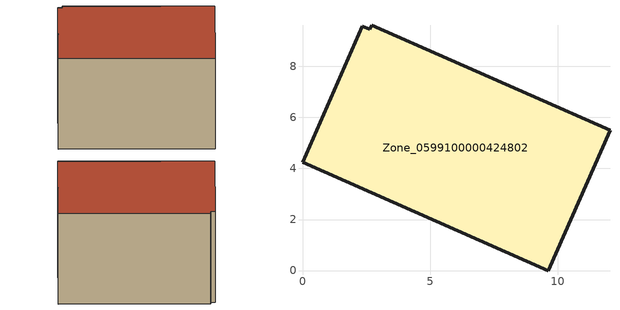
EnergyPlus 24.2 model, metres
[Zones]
Zone_0599100000424802
 floor ground (C_G): 2.63,9.46 2.71,9.61 12.05,5.49 9.64,0 0,4.24 2.35,9.58 z0
 wall outside (C_F): 0,4.24 9.64,0 12.05,5.49 2.71,9.61 2.63,9.46 2.35,9.58 0,4.24 z0:7.46
 roof outside (C_R): 2.71,9.61 2.63,9.46 2.35,9.58 0,4.24 9.64,0 12.05,5.49 z7.46
[BUILDING]
Pand.0599100000424802: North Axis=0; Terrain=City; Loads Convergence Tolerance Value=0.04; Temperature Convergence Tolerance Value=0.4; Solar Distribution=FullExterior; Maximum Number of Warmup Days=25; Minimum Number of Warmup Days=1
[Site:Location]
Rotterdam.The.Hague.AP_ZH_NLD Design_Conditions: Latitude=51.96; Longitude=4.45; Time Zone=1; Elevation=-4.5
[SITE:GROUNDTEMPERATURE:BUILDINGSURFACE]
18, 18, 18, 18, 18, 18, 18, 18, 18, 18, 18, 18
[MATERIAL] Thermal Absorptance=0.9; Solar Absorptance=0.7; Visible Absorptance=0.7
Name | Roughness | Thickness | Conductivity | Density | Specific Heat
G.TI.2006-2014 | MediumSmooth | 0.15 | 0.06 | 540 | 1210
F.TI.2006-2014 | Rough | 0.3 | 0.12 | 1920 | 840
R.TI.2006-2014 | MediumRough | 0.2 | 0.08 | 1500 | 1000
[CONSTRUCTION]
C_G: G.TI.2006-2014
C_F: F.TI.2006-2014
C_R: R.TI.2006-2014
[ZONE]
Zone_0599100000424802: Type=1; Multiplier=1; Ceiling Height=Autocalculate; Volume=Autocalculate; Floor Area=autocalculate; Part of Total Floor Area=Yes
[ZONEINFILTRATION:DESIGNFLOWRATE]
Infil_Zone_0599100000424802: Zone or ZoneList or Space or SpaceList=Zone_0599100000424802; Schedule=AlwaysOn; Design Flow Rate Calculation Method=Flow/Area; Flow Rate per Floor Area=0.0015; Constant Term Coefficient=1; Temperature Term Coefficient=0; Velocity Term Coefficient=0; Velocity Squared Term Coefficient=0
[HVACTEMPLATE:ZONE:IDEALLOADSAIRSYSTEM]
Zone_0599100000424802: Maximum Heating Supply Air Temperature=50; Minimum Cooling Supply Air Temperature=13; Maximum Heating Supply Air Humidity Ratio=0.0156; Minimum Cooling Supply Air Humidity Ratio=0.0077; Heating Limit=NoLimit; Cooling Limit=NoLimit; Dehumidification Control Type=ConstantSensibleHeatRatio; Cooling Sensible Heat Ratio=0.7; Dehumidification Setpoint=60; Humidification Control Type=None; Humidification Setpoint=30; Outdoor Air Method=None; Outdoor Air Flow Rate per Person=0.00944; Outdoor Air Flow Rate per Zone Floor Area=0; Outdoor Air Flow Rate per Zone=0; Demand Controlled Ventilation Type=None; Outdoor Air Economizer Type=NoEconomizer; Heat Recovery Type=None; Sensible Heat Recovery Effectiveness=0.7; Latent Heat Recovery Effectiveness=0.65
[ZONECONTROL:THERMOSTAT]
ThermostatControl_Zone_0599100000424802: Zone or ZoneList=Zone_0599100000424802; Control Type Schedule=DualSetpointControlType; Control 1=Thermostat_Zone_0599100000424802; Temperature Difference Between Cutout And Setpoint=0
[THERMOSTATSETPOINT:DUALSETPOINT]
Thermostat_Zone_0599100000424802: Heating Setpoint Temperature Schedule=HeatingSetpoint_Zone_0599100000424802; Cooling Setpoint Temperature Schedule=CoolingSetpoint_Zone_0599100000424802
[SCHEDULE:COMPACT]
HeatingSetpoint_Zone_0599100000424802: Through: 12/31, For: AllDays, Until: 24:00, 21
CoolingSetpoint_Zone_0599100000424802: Through: 12/31, For: AllDays, Until: 24:00, 24
DualSetpointControlType: Through: 12/31, For: AllDays, Until: 24:00, 4
AlwaysOn: Through: 12/31, For: AllDays, Until: 24:00, 1
